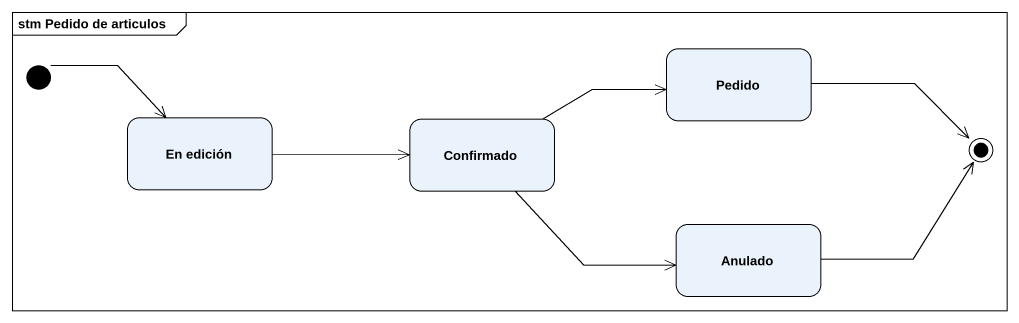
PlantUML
@startuml
mainframe stm Pedido de articulos
hide empty description
state Pedido
state "En edición" as En_edición
state Confirmado
state Anulado
[*] -right-> En_edición
En_edición -right-> Confirmado
Confirmado -right-> Pedido
Confirmado -right-> Anulado
Pedido -right-> [*]
Anulado -right-> [*]
@enduml
